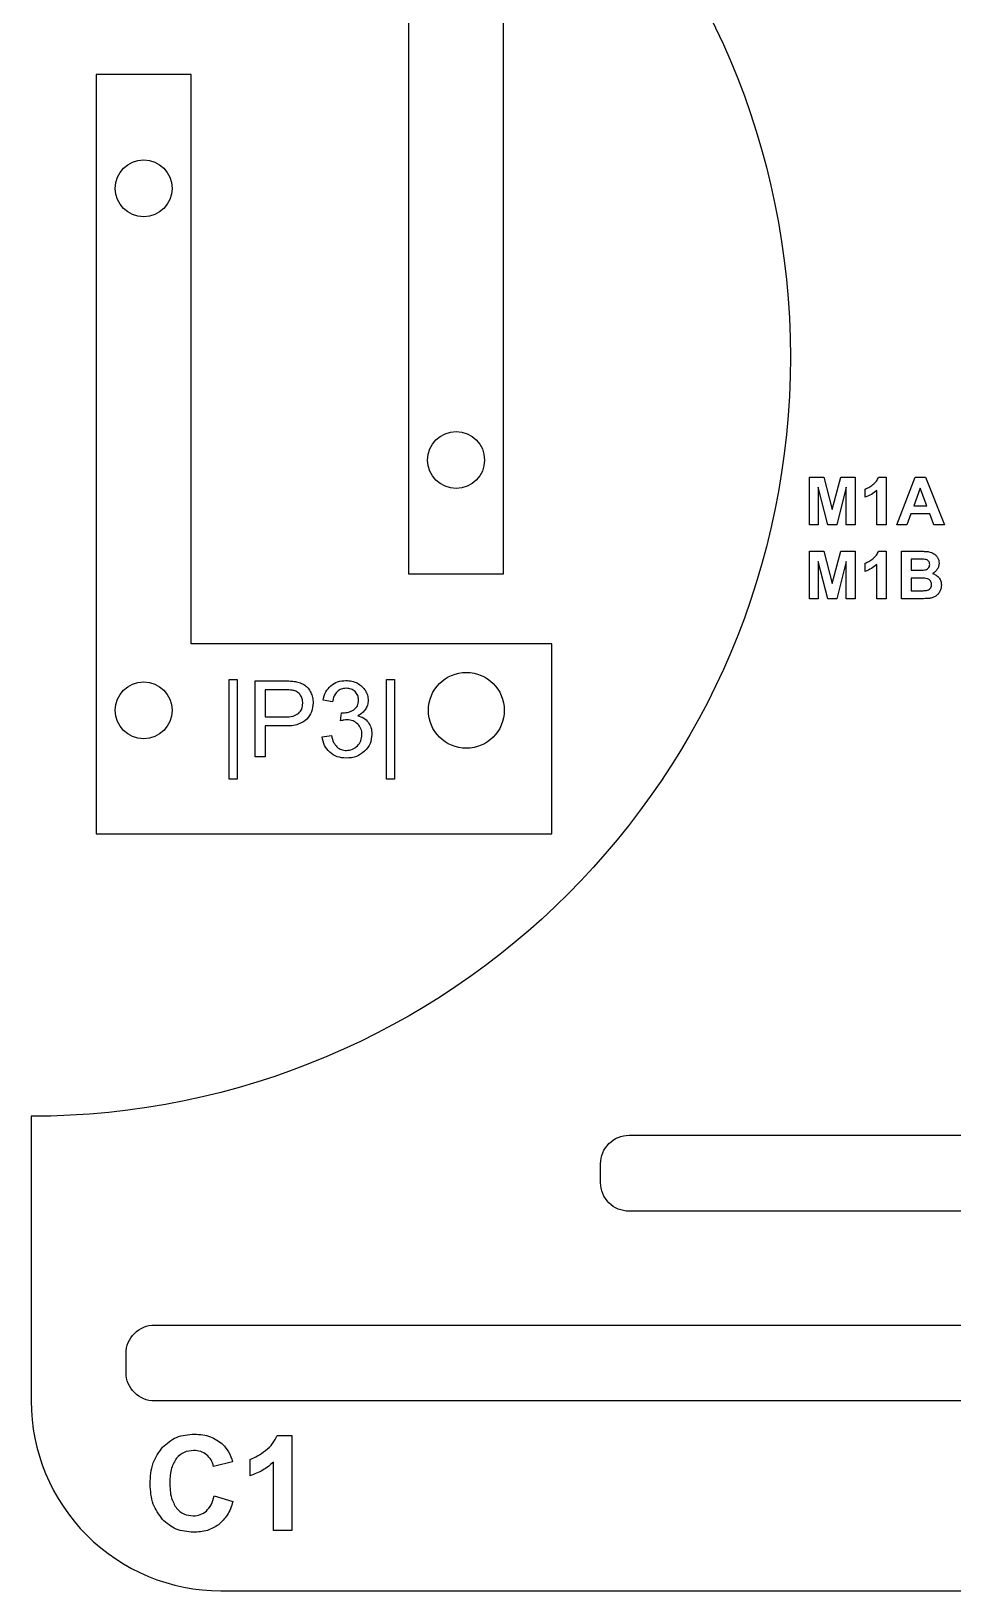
# Model space of a CAD drawing. Header units: millimetres. Extents: x -70 to 176, y 0 to 213.
# Drawn here: x -70 to -21.4, y 0 to 82.2 of the extents above; entities that cross this region are included whole.
import ezdxf

# ---------------------------------------------------------------- set-up
doc = ezdxf.new("R2010")
doc.units = ezdxf.units.MM
doc.layers.get('0').update_dxf_attribs({"linetype": 'CONTINUOUS'})

msp = doc.modelspace()

# ---------------------------------------------------------------- linework, layer by layer
for p, q in [((-25.352, 58.678), (-24.963, 58.678)), ((-24.963, 58.678), (-24.963, 56.168)), ((-26.061, 57.611), (-26.061, 58.046)), ((-25.442, 56.168), (-25.442, 57.974)), ((-24.963, 56.168), (-25.442, 56.168)), ((-25.352, 54.777), (-24.963, 54.777)), ((-24.963, 54.777), (-24.963, 52.266)), ((-24.14, 52.266), (-24.14, 54.766)), ((-24.14, 54.766), (-23.14, 54.766)), ((-23.345, 54.35), (-23.635, 54.35)), ((-23.635, 54.35), (-23.635, 53.772)), ((-26.061, 53.709), (-26.061, 54.144)), ((-25.442, 52.266), (-25.442, 54.072)), ((-23.635, 53.772), (-23.304, 53.772)), ((-23.227, 53.356), (-23.635, 53.356)), ((-23.635, 53.356), (-23.635, 52.688)), ((-23.635, 52.688), (-23.168, 52.688)), ((-24.963, 52.266), (-25.442, 52.266)), ((-23.289, 52.266), (-24.14, 52.266)), ((-58.2, 43.938), (-58.2, 47.938)), ((-58.2, 47.938), (-56.692, 47.938)), ((-56.648, 47.466), (-57.671, 47.466)), ((-57.671, 47.466), (-57.671, 46.036)), ((-54.129, 46.83), (-54.621, 46.917)), ((-57.671, 46.036), (-56.637, 46.036)), ((-53.701, 45.831), (-53.647, 46.263)), ((-57.671, 45.564), (-57.671, 43.938)), ((-56.645, 45.564), (-57.671, 45.564)), ((-54.67, 44.994), (-54.179, 45.059)), ((-57.671, 43.938), (-58.2, 43.938)), ((-57.046, 8.19), (-56.269, 8.19)), ((-56.269, 8.19), (-56.269, 3.17)), ((-59.389, 6.792), (-60.389, 6.553)), ((-58.465, 6.055), (-58.465, 6.925)), ((-57.227, 3.17), (-57.227, 6.782)), ((-60.355, 5.008), (-59.376, 4.698)), ((-56.269, 3.17), (-57.227, 3.17))]:
    msp.add_line(p, q)
for points in [[(-60, 0), (60, 0, 0.414214), (70, 10), (70, 25, -1), (70, 105), (70, 180, 0.414214), (60, 190), (27, 190), (27, 182.75), (-27, 182.75), (-27, 190), (-60, 190, 0.414214), (-70, 180), (-70, 105, -1), (-70, 25), (-70, 10, 0.414214)], [(-38.5, 24), (38.5, 24, -0.414214), (40, 22.5), (40, 21.5, -0.414214), (38.5, 20), (-38.5, 20, -0.414214), (-40, 21.5), (-40, 22.5, -0.414214)], [(-63.5, 14), (63.5, 14, -0.414214), (65, 12.5), (65, 11.5, -0.414214), (63.5, 10), (-63.5, 10, -0.414214), (-65, 11.5), (-65, 12.5, -0.414214)]]:
    msp.add_lwpolyline(points, format="xyb", close=True)
for points in [[(-50.113, 53.573), (-45.113, 53.573), (-45.113, 93.573), (-69.113, 93.573), (-69.113, 83.573), (-50.113, 83.573)], [(-61.573, 79.887), (-66.573, 79.887), (-66.573, 39.887), (-42.573, 39.887), (-42.573, 49.887), (-61.573, 49.887)], [(-28.531, 58.136), (-28.531, 56.168), (-29, 56.168), (-29, 58.668), (-28.244, 58.668), (-27.791, 56.963), (-27.342, 58.668), (-26.585, 58.668), (-26.585, 56.168), (-27.054, 56.168), (-27.054, 58.136), (-27.55, 56.168), (-28.036, 56.168)], [(-23.422, 58.668), (-22.888, 58.668), (-21.887, 56.168), (-22.436, 56.168), (-22.654, 56.736), (-23.654, 56.736), (-23.86, 56.168), (-24.395, 56.168)], [(-23.161, 58.085), (-23.498, 57.157), (-22.816, 57.157)], [(-28.531, 54.234), (-28.531, 52.266), (-29, 52.266), (-29, 54.766), (-28.244, 54.766), (-27.791, 53.061), (-27.342, 54.766), (-26.585, 54.766), (-26.585, 52.266), (-27.054, 52.266), (-27.054, 54.234), (-27.55, 52.266), (-28.036, 52.266)], [(-59.142, 48.006), (-59.142, 42.762), (-59.57, 42.762), (-59.57, 48.006)], [(-50.855, 48.006), (-50.855, 42.762), (-51.284, 42.762), (-51.284, 48.006)]]:
    msp.add_lwpolyline(points, close=True)
for centre, radius in [((-64.073, 73.887), 1.5), ((-47.613, 59.573), 1.5), ((-64.073, 46.387), 1.5), ((-47.073, 46.387), 2)]:
    msp.add_circle(centre, radius)
for points, knots in [([(-25.654, 58.279), (-25.587, 58.337), (-25.458, 58.448), (-25.386, 58.604), (-25.352, 58.678)], [0, 0, 0, 0, 0.02624218, 0.05062274, 0.05062274, 0.05062274, 0.05062274]), ([(-26.061, 58.046), (-25.995, 58.073), (-25.849, 58.133), (-25.723, 58.227), (-25.654, 58.279)], [0, 0, 0, 0, 0.02149285, 0.04710514, 0.04710514, 0.04710514, 0.04710514]), ([(-25.442, 57.974), (-25.535, 57.897), (-25.721, 57.742), (-25.947, 57.655), (-26.061, 57.611)], [0, 0, 0, 0, 0.03570097, 0.07220543, 0.07220543, 0.07220543, 0.07220543]), ([(-26.061, 54.144), (-25.995, 54.171), (-25.849, 54.231), (-25.723, 54.325), (-25.654, 54.377)], [0, 0, 0, 0, 0.02149284, 0.04710512, 0.04710512, 0.04710512, 0.04710512]), ([(-25.654, 54.377), (-25.587, 54.435), (-25.458, 54.547), (-25.386, 54.702), (-25.352, 54.777)], [0, 0, 0, 0, 0.02624217, 0.05062272, 0.05062272, 0.05062272, 0.05062272]), ([(-22.913, 54.342), (-22.962, 54.344), (-23.106, 54.351), (-23.25, 54.351), (-23.345, 54.35)], [0, 0, 0, 0, 0.01455187, 0.04315944, 0.04315944, 0.04315944, 0.04315944]), ([(-23.14, 54.766), (-23.054, 54.766), (-22.906, 54.766), (-22.759, 54.749), (-22.698, 54.742)], [0, 0, 0, 0, 0.02590691, 0.04435383, 0.04435383, 0.04435383, 0.04435383]), ([(-22.723, 54.254), (-22.749, 54.276), (-22.803, 54.323), (-22.875, 54.335), (-22.913, 54.342)], [0, 0, 0, 0, 0.00985317, 0.02130635, 0.02130635, 0.02130635, 0.02130635]), ([(-22.659, 54.066), (-22.661, 54.102), (-22.665, 54.171), (-22.705, 54.227), (-22.723, 54.254)], [0, 0, 0, 0, 0.01062998, 0.02024618, 0.02024618, 0.02024618, 0.02024618]), ([(-22.698, 54.742), (-22.651, 54.731), (-22.558, 54.711), (-22.477, 54.662), (-22.437, 54.639)], [0, 0, 0, 0, 0.01433046, 0.02822388, 0.02822388, 0.02822388, 0.02822388]), ([(-22.437, 54.639), (-22.4, 54.61), (-22.324, 54.551), (-22.272, 54.471), (-22.245, 54.43)], [0, 0, 0, 0, 0.013963, 0.02853987, 0.02853987, 0.02853987, 0.02853987]), ([(-22.245, 54.43), (-22.223, 54.384), (-22.177, 54.292), (-22.171, 54.189), (-22.168, 54.137)], [0, 0, 0, 0, 0.0149838, 0.03051461, 0.03051461, 0.03051461, 0.03051461]), ([(-25.442, 54.072), (-25.535, 53.996), (-25.721, 53.84), (-25.947, 53.753), (-26.061, 53.709)], [0, 0, 0, 0, 0.03570099, 0.07220544, 0.07220544, 0.07220544, 0.07220544]), ([(-23.304, 53.772), (-23.224, 53.772), (-23.102, 53.771), (-22.98, 53.778), (-22.937, 53.781)], [0, 0, 0, 0, 0.02391803, 0.03668135, 0.03668135, 0.03668135, 0.03668135]), ([(-22.937, 53.781), (-22.897, 53.788), (-22.822, 53.8), (-22.762, 53.848), (-22.734, 53.87)], [0, 0, 0, 0, 0.01195875, 0.02258302, 0.02258302, 0.02258302, 0.02258302]), ([(-22.734, 53.87), (-22.712, 53.898), (-22.667, 53.955), (-22.662, 54.028), (-22.659, 54.066)], [0, 0, 0, 0, 0.01023479, 0.02132635, 0.02132635, 0.02132635, 0.02132635]), ([(-22.263, 53.815), (-22.297, 53.769), (-22.367, 53.677), (-22.468, 53.622), (-22.52, 53.595)], [0, 0, 0, 0, 0.01699895, 0.03416721, 0.03416721, 0.03416721, 0.03416721]), ([(-22.52, 53.595), (-22.449, 53.57), (-22.313, 53.523), (-22.215, 53.418), (-22.168, 53.368)], [0, 0, 0, 0, 0.02211985, 0.04236677, 0.04236677, 0.04236677, 0.04236677]), ([(-22.168, 54.137), (-22.172, 54.08), (-22.18, 53.965), (-22.235, 53.865), (-22.263, 53.815)], [0, 0, 0, 0, 0.01700551, 0.03395413, 0.03395413, 0.03395413, 0.03395413]), ([(-22.78, 53.32), (-22.834, 53.331), (-22.982, 53.359), (-23.132, 53.357), (-23.227, 53.356)], [0, 0, 0, 0, 0.01656894, 0.04499789, 0.04499789, 0.04499789, 0.04499789]), ([(-23.168, 52.688), (-23.093, 52.687), (-22.977, 52.686), (-22.862, 52.699), (-22.821, 52.703)], [0, 0, 0, 0, 0.02230045, 0.03467498, 0.03467498, 0.03467498, 0.03467498]), ([(-22.821, 52.703), (-22.786, 52.712), (-22.716, 52.73), (-22.664, 52.779), (-22.638, 52.803)], [0, 0, 0, 0, 0.01079944, 0.02117622, 0.02117622, 0.02117622, 0.02117622]), ([(-22.622, 53.206), (-22.643, 53.231), (-22.686, 53.282), (-22.748, 53.307), (-22.78, 53.32)], [0, 0, 0, 0, 0.00951141, 0.0197312, 0.0197312, 0.0197312, 0.0197312]), ([(-22.638, 52.803), (-22.617, 52.833), (-22.573, 52.896), (-22.569, 52.974), (-22.567, 53.015)], [0, 0, 0, 0, 0.01068439, 0.0227731, 0.0227731, 0.0227731, 0.0227731]), ([(-22.567, 53.015), (-22.569, 53.051), (-22.573, 53.118), (-22.606, 53.178), (-22.622, 53.206)], [0, 0, 0, 0, 0.01049152, 0.02010357, 0.02010357, 0.02010357, 0.02010357]), ([(-22.125, 52.66), (-22.153, 52.609), (-22.209, 52.509), (-22.298, 52.437), (-22.341, 52.402)], [0, 0, 0, 0, 0.01726505, 0.03392144, 0.03392144, 0.03392144, 0.03392144]), ([(-22.168, 53.368), (-22.132, 53.312), (-22.059, 53.197), (-22.05, 53.061), (-22.045, 52.991)], [0, 0, 0, 0, 0.01971918, 0.04020117, 0.04020117, 0.04020117, 0.04020117]), ([(-22.045, 52.991), (-22.049, 52.934), (-22.056, 52.819), (-22.102, 52.713), (-22.125, 52.66)], [0, 0, 0, 0, 0.01693514, 0.03433303, 0.03433303, 0.03433303, 0.03433303]), ([(-22.68, 52.283), (-22.752, 52.279), (-22.954, 52.268), (-23.157, 52.267), (-23.289, 52.266)], [0, 0, 0, 0, 0.02155819, 0.06091299, 0.06091299, 0.06091299, 0.06091299]), ([(-22.341, 52.402), (-22.391, 52.373), (-22.496, 52.311), (-22.617, 52.293), (-22.68, 52.283)], [0, 0, 0, 0, 0.01718833, 0.03615453, 0.03615453, 0.03615453, 0.03615453]), ([(-56.692, 47.938), (-56.574, 47.938), (-56.371, 47.937), (-56.169, 47.911), (-56.083, 47.9)], [0, 0, 0, 0, 0.03514258, 0.0610179, 0.0610179, 0.0610179, 0.0610179]), ([(-56.083, 47.9), (-55.991, 47.881), (-55.816, 47.845), (-55.662, 47.755), (-55.589, 47.713)], [0, 0, 0, 0, 0.02800295, 0.05312705, 0.05312705, 0.05312705, 0.05312705]), ([(-55.589, 47.713), (-55.525, 47.661), (-55.393, 47.553), (-55.311, 47.404), (-55.269, 47.327)], [0, 0, 0, 0, 0.0244273, 0.05060666, 0.05060666, 0.05060666, 0.05060666]), ([(-54.621, 46.917), (-54.584, 47.07), (-54.514, 47.362), (-54.309, 47.579), (-54.211, 47.683)], [0, 0, 0, 0, 0.04623713, 0.08814089, 0.08814089, 0.08814089, 0.08814089]), ([(-54.211, 47.683), (-54.096, 47.762), (-53.857, 47.926), (-53.567, 47.945), (-53.417, 47.954)], [0, 0, 0, 0, 0.04119557, 0.08530875, 0.08530875, 0.08530875, 0.08530875]), ([(-53.417, 47.954), (-53.311, 47.949), (-53.102, 47.938), (-52.909, 47.855), (-52.814, 47.814)], [0, 0, 0, 0, 0.03164183, 0.06236026, 0.06236026, 0.06236026, 0.06236026]), ([(-52.814, 47.814), (-52.728, 47.764), (-52.561, 47.666), (-52.448, 47.508), (-52.393, 47.43)], [0, 0, 0, 0, 0.02944903, 0.05755936, 0.05755936, 0.05755936, 0.05755936]), ([(-56.154, 47.43), (-56.217, 47.441), (-56.381, 47.467), (-56.546, 47.466), (-56.648, 47.466)], [0, 0, 0, 0, 0.01921642, 0.04958407, 0.04958407, 0.04958407, 0.04958407]), ([(-55.82, 47.194), (-55.865, 47.249), (-55.956, 47.357), (-56.088, 47.406), (-56.154, 47.43)], [0, 0, 0, 0, 0.02088544, 0.04155996, 0.04155996, 0.04155996, 0.04155996]), ([(-55.693, 46.765), (-55.697, 46.844), (-55.706, 46.998), (-55.783, 47.13), (-55.82, 47.194)], [0, 0, 0, 0, 0.02350964, 0.04536886, 0.04536886, 0.04536886, 0.04536886]), ([(-55.269, 47.327), (-55.233, 47.241), (-55.161, 47.066), (-55.152, 46.877), (-55.147, 46.781)], [0, 0, 0, 0, 0.02760271, 0.05627679, 0.05627679, 0.05627679, 0.05627679]), ([(-53.884, 47.37), (-53.942, 47.298), (-54.071, 47.14), (-54.109, 46.939), (-54.129, 46.83)], [0, 0, 0, 0, 0.02743815, 0.0601763, 0.0601763, 0.0601763, 0.0601763]), ([(-53.406, 47.55), (-53.497, 47.544), (-53.674, 47.531), (-53.815, 47.423), (-53.884, 47.37)], [0, 0, 0, 0, 0.02664508, 0.0520244, 0.0520244, 0.0520244, 0.0520244]), ([(-52.934, 47.373), (-53.001, 47.425), (-53.14, 47.532), (-53.316, 47.544), (-53.406, 47.55)], [0, 0, 0, 0, 0.0248087, 0.05144228, 0.05144228, 0.05144228, 0.05144228]), ([(-53.003, 46.421), (-52.929, 46.485), (-52.777, 46.618), (-52.76, 46.82), (-52.752, 46.926)], [0, 0, 0, 0, 0.02805874, 0.05838772, 0.05838772, 0.05838772, 0.05838772]), ([(-52.752, 46.926), (-52.759, 47.011), (-52.773, 47.18), (-52.881, 47.309), (-52.934, 47.373)], [0, 0, 0, 0, 0.02511242, 0.04940584, 0.04940584, 0.04940584, 0.04940584]), ([(-52.393, 47.43), (-52.35, 47.349), (-52.266, 47.187), (-52.253, 47.005), (-52.247, 46.915)], [0, 0, 0, 0, 0.02732341, 0.05410798, 0.05410798, 0.05410798, 0.05410798]), ([(-52.247, 46.915), (-52.252, 46.83), (-52.264, 46.663), (-52.345, 46.516), (-52.386, 46.443)], [0, 0, 0, 0, 0.02500445, 0.04975453, 0.04975453, 0.04975453, 0.04975453]), ([(-56.637, 46.036), (-56.487, 46.038), (-56.226, 46.041), (-56.003, 46.172), (-55.908, 46.227)], [0, 0, 0, 0, 0.04412, 0.07645639, 0.07645639, 0.07645639, 0.07645639]), ([(-55.908, 46.227), (-55.846, 46.3), (-55.713, 46.454), (-55.7, 46.657), (-55.693, 46.765)], [0, 0, 0, 0, 0.02810319, 0.05933558, 0.05933558, 0.05933558, 0.05933558]), ([(-55.147, 46.781), (-55.16, 46.618), (-55.185, 46.299), (-55.377, 46.043), (-55.472, 45.917)], [0, 0, 0, 0, 0.04779531, 0.09399154, 0.09399154, 0.09399154, 0.09399154]), ([(-53.647, 46.263), (-53.632, 46.261), (-53.605, 46.258), (-53.579, 46.257), (-53.567, 46.257)], [0, 0, 0, 0, 0.004452663, 0.007934162, 0.007934162, 0.007934162, 0.007934162]), ([(-53.567, 46.257), (-53.466, 46.264), (-53.266, 46.276), (-53.09, 46.373), (-53.003, 46.421)], [0, 0, 0, 0, 0.03008865, 0.05945034, 0.05945034, 0.05945034, 0.05945034]), ([(-52.386, 46.443), (-52.44, 46.375), (-52.552, 46.232), (-52.714, 46.148), (-52.798, 46.104)], [0, 0, 0, 0, 0.02574149, 0.05385453, 0.05385453, 0.05385453, 0.05385453]), ([(-52.798, 46.104), (-52.687, 46.071), (-52.473, 46.007), (-52.321, 45.844), (-52.247, 45.765)], [0, 0, 0, 0, 0.03393434, 0.06578311, 0.06578311, 0.06578311, 0.06578311]), ([(-55.472, 45.917), (-55.619, 45.815), (-55.968, 45.572), (-56.397, 45.567), (-56.645, 45.564)], [0, 0, 0, 0, 0.0527121, 0.1250136, 0.1250136, 0.1250136, 0.1250136]), ([(-53.355, 45.886), (-53.407, 45.883), (-53.524, 45.876), (-53.638, 45.847), (-53.701, 45.831)], [0, 0, 0, 0, 0.01568017, 0.03514667, 0.03514667, 0.03514667, 0.03514667]), ([(-52.793, 45.666), (-52.873, 45.73), (-53.037, 45.862), (-53.247, 45.878), (-53.355, 45.886)], [0, 0, 0, 0, 0.0300249, 0.06161091, 0.06161091, 0.06161091, 0.06161091]), ([(-52.572, 45.108), (-52.58, 45.215), (-52.596, 45.424), (-52.728, 45.587), (-52.793, 45.666)], [0, 0, 0, 0, 0.03135696, 0.06129606, 0.06129606, 0.06129606, 0.06129606]), ([(-52.247, 45.765), (-52.19, 45.67), (-52.069, 45.473), (-52.057, 45.241), (-52.05, 45.119)], [0, 0, 0, 0, 0.03255015, 0.06839298, 0.06839298, 0.06839298, 0.06839298]), ([(-54.273, 44.181), (-54.376, 44.295), (-54.588, 44.527), (-54.642, 44.836), (-54.67, 44.994)], [0, 0, 0, 0, 0.04520531, 0.09216017, 0.09216017, 0.09216017, 0.09216017]), ([(-54.179, 45.059), (-54.15, 44.935), (-54.1, 44.711), (-53.955, 44.535), (-53.891, 44.458)], [0, 0, 0, 0, 0.03768776, 0.06751085, 0.06751085, 0.06751085, 0.06751085]), ([(-53.891, 44.458), (-53.818, 44.404), (-53.671, 44.295), (-53.489, 44.281), (-53.396, 44.273)], [0, 0, 0, 0, 0.02643956, 0.0538078, 0.0538078, 0.0538078, 0.0538078]), ([(-53.396, 44.273), (-53.285, 44.283), (-53.065, 44.303), (-52.895, 44.444), (-52.81, 44.514)], [0, 0, 0, 0, 0.03251661, 0.06461338, 0.06461338, 0.06461338, 0.06461338]), ([(-52.81, 44.514), (-52.741, 44.599), (-52.6, 44.773), (-52.581, 44.995), (-52.572, 45.108)], [0, 0, 0, 0, 0.0322945, 0.06544199, 0.06544199, 0.06544199, 0.06544199]), ([(-52.05, 45.119), (-52.066, 44.951), (-52.099, 44.614), (-52.321, 44.359), (-52.432, 44.231)], [0, 0, 0, 0, 0.0493302, 0.09887052, 0.09887052, 0.09887052, 0.09887052]), ([(-53.398, 43.867), (-53.564, 43.878), (-53.886, 43.9), (-54.147, 44.089), (-54.273, 44.181)], [0, 0, 0, 0, 0.04882658, 0.09459664, 0.09459664, 0.09459664, 0.09459664]), ([(-52.432, 44.231), (-52.571, 44.125), (-52.855, 43.906), (-53.214, 43.88), (-53.398, 43.867)], [0, 0, 0, 0, 0.0511531, 0.1052673, 0.1052673, 0.1052673, 0.1052673]), ([(-63.087, 7.564), (-62.85, 7.766), (-62.362, 8.181), (-61.721, 8.23), (-61.392, 8.255)], [0, 0, 0, 0, 0.0908266, 0.1872856, 0.1872856, 0.1872856, 0.1872856]), ([(-61.392, 8.255), (-61.104, 8.237), (-60.553, 8.201), (-60.112, 7.871), (-59.901, 7.713)], [0, 0, 0, 0, 0.0842326, 0.161682, 0.161682, 0.161682, 0.161682]), ([(-63.731, 5.626), (-63.714, 6.008), (-63.681, 6.718), (-63.274, 7.297), (-63.087, 7.564)], [0, 0, 0, 0, 0.1120534, 0.2081127, 0.2081127, 0.2081127, 0.2081127]), ([(-59.901, 7.713), (-59.793, 7.588), (-59.558, 7.317), (-59.449, 6.976), (-59.389, 6.792)], [0, 0, 0, 0, 0.0491493, 0.1063084, 0.1063084, 0.1063084, 0.1063084]), ([(-57.65, 7.391), (-57.516, 7.507), (-57.257, 7.73), (-57.115, 8.041), (-57.046, 8.19)], [0, 0, 0, 0, 0.0524843, 0.1012454, 0.1012454, 0.1012454, 0.1012454]), ([(-62.345, 6.993), (-62.445, 6.823), (-62.679, 6.427), (-62.687, 5.964), (-62.691, 5.701)], [0, 0, 0, 0, 0.0583614, 0.1358415, 0.1358415, 0.1358415, 0.1358415]), ([(-61.443, 7.392), (-61.618, 7.377), (-61.965, 7.346), (-62.219, 7.11), (-62.345, 6.993)], [0, 0, 0, 0, 0.0513284, 0.1011749, 0.1011749, 0.1011749, 0.1011749]), ([(-60.759, 7.167), (-60.86, 7.233), (-61.067, 7.368), (-61.315, 7.384), (-61.443, 7.392)], [0, 0, 0, 0, 0.03544384, 0.07308552, 0.07308552, 0.07308552, 0.07308552]), ([(-60.389, 6.553), (-60.425, 6.675), (-60.496, 6.912), (-60.673, 7.084), (-60.759, 7.167)], [0, 0, 0, 0, 0.03738349, 0.07276081, 0.07276081, 0.07276081, 0.07276081]), ([(-58.465, 6.925), (-58.332, 6.979), (-58.04, 7.099), (-57.787, 7.288), (-57.65, 7.391)], [0, 0, 0, 0, 0.0429857, 0.09421033, 0.09421033, 0.09421033, 0.09421033]), ([(-57.227, 6.782), (-57.411, 6.628), (-57.784, 6.318), (-58.236, 6.143), (-58.465, 6.055)], [0, 0, 0, 0, 0.0714019, 0.1444108, 0.1444108, 0.1444108, 0.1444108]), ([(-63.09, 3.765), (-63.277, 4.024), (-63.676, 4.578), (-63.712, 5.261), (-63.731, 5.626)], [0, 0, 0, 0, 0.0937994, 0.2005268, 0.2005268, 0.2005268, 0.2005268]), ([(-62.691, 5.701), (-62.688, 5.423), (-62.683, 4.942), (-62.449, 4.526), (-62.35, 4.35)], [0, 0, 0, 0, 0.0816199, 0.141271, 0.141271, 0.141271, 0.141271]), ([(-60.771, 4.203), (-60.679, 4.308), (-60.476, 4.542), (-60.398, 4.843), (-60.355, 5.008)], [0, 0, 0, 0, 0.04126911, 0.09169732, 0.09169732, 0.09169732, 0.09169732]), ([(-62.35, 4.35), (-62.227, 4.233), (-61.978, 3.996), (-61.636, 3.964), (-61.463, 3.947)], [0, 0, 0, 0, 0.04949222, 0.09995963, 0.09995963, 0.09995963, 0.09995963]), ([(-61.463, 3.947), (-61.334, 3.958), (-61.079, 3.978), (-60.873, 4.129), (-60.771, 4.203)], [0, 0, 0, 0, 0.03797415, 0.07511667, 0.07511667, 0.07511667, 0.07511667]), ([(-59.376, 4.698), (-59.457, 4.448), (-59.608, 3.98), (-59.96, 3.64), (-60.124, 3.482)], [0, 0, 0, 0, 0.0773661, 0.1447593, 0.1447593, 0.1447593, 0.1447593]), ([(-61.453, 3.085), (-61.768, 3.111), (-62.387, 3.162), (-62.859, 3.567), (-63.09, 3.765)], [0, 0, 0, 0, 0.092304, 0.1813627, 0.1813627, 0.1813627, 0.1813627]), ([(-60.124, 3.482), (-60.317, 3.366), (-60.725, 3.121), (-61.202, 3.097), (-61.453, 3.085)], [0, 0, 0, 0, 0.0664453, 0.1405706, 0.1405706, 0.1405706, 0.1405706])]:
    msp.add_open_spline(points, degree=3, knots=knots)

doc.saveas('drawing.dxf')
